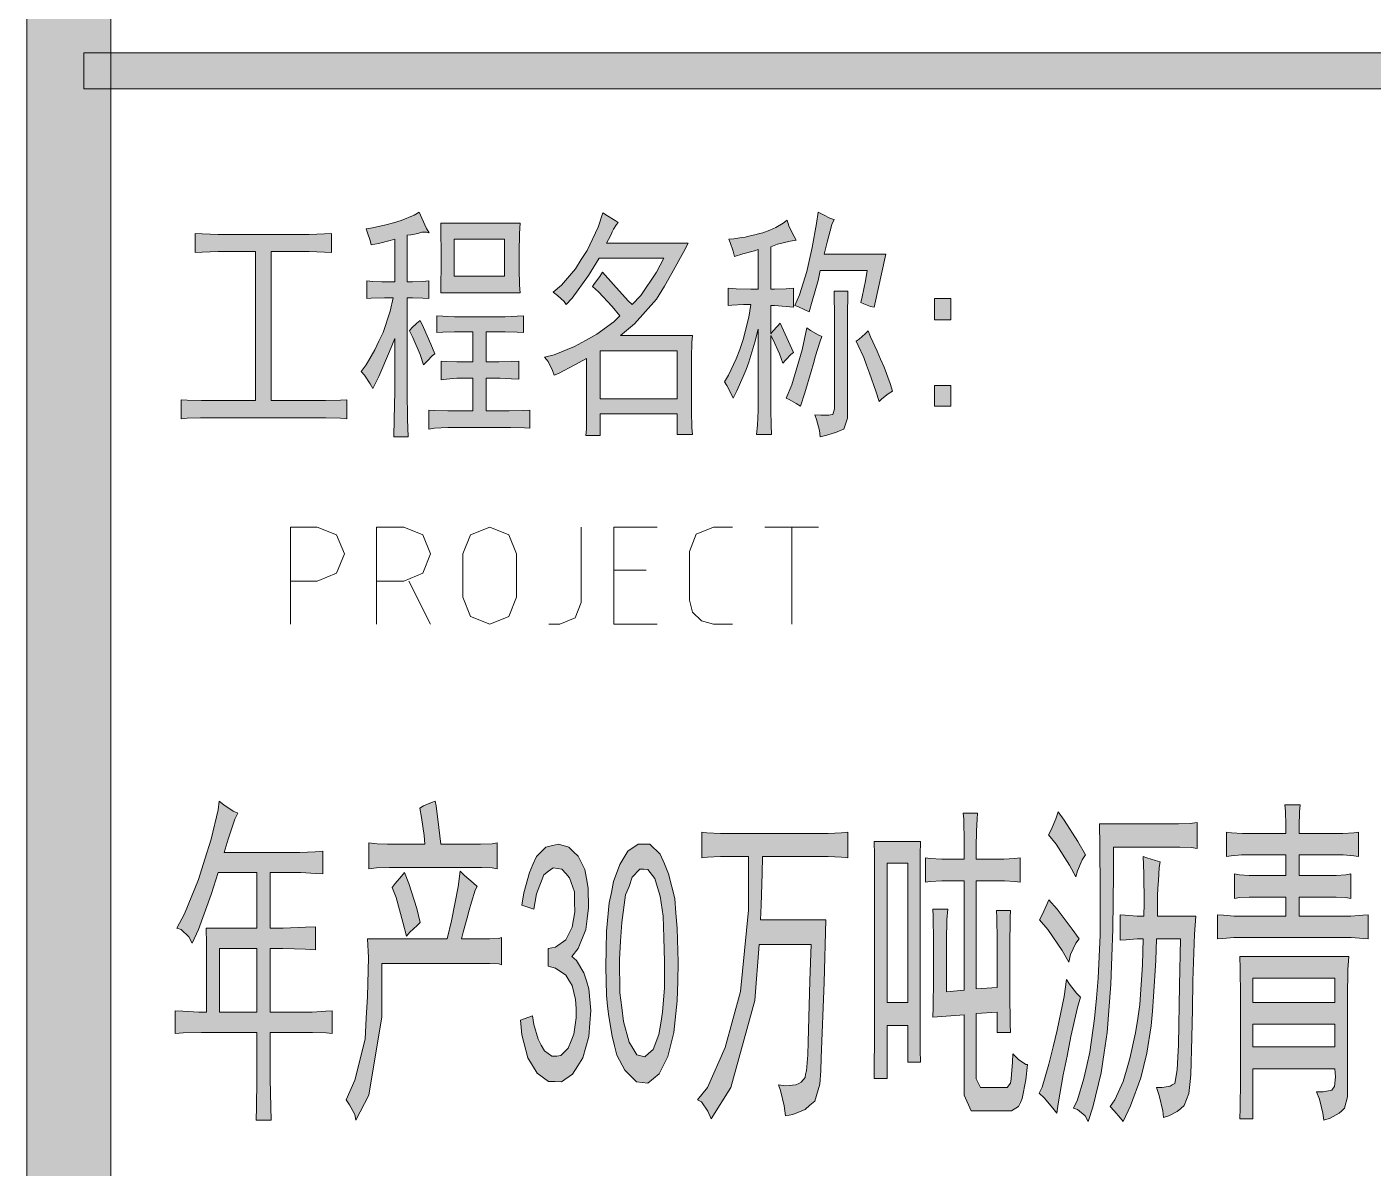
# Model space of a CAD drawing. Header units: millimetres. Extents: x 0 to 586, y 0 to 414.
# Drawn here: x 541.05 to 552.07, y 59.56 to 68.91 of the extents above; entities that cross this region are included whole.
import ezdxf

# ---------------------------------------------------------------- set-up
doc = ezdxf.new("R2010")
doc.units = ezdxf.units.MM

msp = doc.modelspace()

# ---------------------------------------------------------------- hatches: boundary and pattern name
h = msp.add_hatch(color=0)
h.dxf.hatch_style = 2
h.paths.add_polyline_path([(541.736139, 9.860139), (541.048222, 9.860139), (541.048222, 404.223361), (541.736139, 404.223361)])
h = msp.add_hatch(color=0)
h.dxf.hatch_style = 2
h.paths.add_polyline_path([(541.513889, 68.403611), (541.513889, 68.699944), (575.895611, 68.699944), (575.895611, 68.403611)])
h = msp.add_hatch(color=0)
h.dxf.hatch_style = 2
h.paths.add_polyline_path([(543.828111, 67.257083), (543.8775, 67.264139), (543.986861, 67.288833), (544.050361, 67.306472), (544.113861, 67.324111), (544.219694, 67.369972), (544.262028, 67.394667), (544.283194, 67.345278), (544.322, 67.260611), (544.343167, 67.225333), (544.322, 67.228861), (544.283194, 67.228861), (544.2585, 67.221806), (544.237333, 67.21475), (544.191472, 67.207694), (544.16325, 67.204167), (544.16325, 66.823167), (544.205583, 66.823167), (544.29025, 66.826694), (544.339639, 66.830222), (544.339639, 66.685583), (544.29025, 66.689111), (544.205583, 66.692639), (544.16325, 66.692639), (544.16325, 66.011778), (544.16325, 65.927111), (544.166778, 65.697806), (544.170306, 65.553167), (544.053889, 65.553167), (544.057417, 65.697806), (544.060944, 65.923583), (544.060944, 66.004722), (544.060944, 66.3575), (544.018611, 66.251667), (543.930417, 66.047056), (543.881028, 65.948278), (543.859861, 65.987083), (543.814, 66.057639), (543.785778, 66.089389), (543.828111, 66.142306), (543.898667, 66.265778), (543.930417, 66.336333), (543.965694, 66.406889), (544.022139, 66.583278), (544.046833, 66.692639), (543.976278, 66.692639), (543.866917, 66.689111), (543.831639, 66.685583), (543.831639, 66.830222), (543.881028, 66.826694), (543.955111, 66.823167), (543.979806, 66.823167), (544.060944, 66.823167), (544.060944, 67.172417), (544.022139, 67.161833), (543.926889, 67.137139), (543.866917, 67.126556), (543.859861, 67.161833), (543.838694, 67.225333)])
h = msp.add_hatch(color=0)
h.paths.add_polyline_path([(545.891861, 67.31), (545.87775, 67.292361), (545.853056, 67.253556), (545.842472, 67.232389), (545.835417, 67.21475), (545.810722, 67.168889), (545.796611, 67.140667), (546.463361, 67.140667), (546.428083, 67.070111), (546.329306, 66.893722), (546.269333, 66.787889), (546.205833, 66.682056), (546.025917, 66.477444), (545.9095, 66.382194), (546.498639, 66.382194), (546.495111, 66.32575), (546.491583, 66.205806), (546.491583, 66.142306), (546.491583, 65.824806), (546.491583, 65.761306), (546.495111, 65.630778), (546.498639, 65.570806), (546.375167, 65.570806), (546.375167, 65.740139), (545.743694, 65.740139), (545.743694, 65.56375), (545.627278, 65.56375), (545.630806, 65.616667), (545.630806, 65.740139), (545.630806, 65.810694), (545.630806, 66.195222), (545.535556, 66.142306), (545.4015, 66.07175), (545.366222, 66.057639), (545.352111, 66.096444), (545.316833, 66.170528), (545.288611, 66.205806), (545.366222, 66.223444), (545.532028, 66.294), (545.62375, 66.343389), (545.715472, 66.392778), (545.856583, 66.495083), (545.905972, 66.544472), (545.842472, 66.622083), (545.729583, 66.742028), (545.680194, 66.784361), (545.697833, 66.809056), (545.740167, 66.8655), (545.761333, 66.900778), (545.853056, 66.802), (545.973, 66.667944), (546.00475, 66.636194), (546.075306, 66.710278), (546.205833, 66.900778), (546.265806, 67.017194), (545.736639, 67.017194), (545.648444, 66.876083), (545.514389, 66.689111), (545.465, 66.636194), (545.447361, 66.660889), (545.394444, 66.710278), (545.359167, 66.7385), (545.426194, 66.794944), (545.542611, 66.929), (545.588472, 67.006611), (545.637861, 67.080694), (545.726056, 67.271194), (545.764861, 67.387611), (545.803667, 67.362917), (545.867167, 67.324111)])
h.paths.add_polyline_path([(546.375167, 65.863611), (546.375167, 66.258722), (545.743694, 66.258722), (545.743694, 65.863611)])
h = msp.add_hatch(color=0)
h.dxf.hatch_style = 2
h.paths.add_polyline_path([(547.659278, 67.334694), (547.641639, 67.292361), (547.602833, 67.147722), (547.578139, 67.048944), (548.082611, 67.048944), (547.987361, 66.615028), (547.959139, 66.622083), (547.902694, 66.64325), (547.878, 66.653833), (547.888583, 66.699694), (547.916806, 66.830222), (547.930917, 66.914889), (547.546389, 66.914889), (547.52875, 66.83375), (547.479361, 66.664417), (547.454667, 66.576222), (547.419389, 66.593861), (547.362944, 66.622083), (547.33825, 66.629139), (547.377056, 66.717333), (547.437028, 66.907833), (547.458194, 67.006611), (547.479361, 67.105389), (547.514639, 67.299417), (547.52875, 67.394667), (547.567556, 67.3735), (547.631056, 67.34175)])
h = msp.add_hatch(color=0)
h.paths.add_polyline_path([(545.087528, 67.302944), (545.084, 67.218278), (545.080472, 67.063056), (545.080472, 66.9925), (545.080472, 66.929), (545.084, 66.794944), (545.087528, 66.731444), (544.438417, 66.731444), (544.438417, 66.805528), (544.441944, 66.943111), (544.441944, 67.010139), (544.441944, 67.073639), (544.438417, 67.221806), (544.438417, 67.302944)])
h.paths.add_polyline_path([(544.960528, 66.869028), (544.960528, 67.172417), (544.547778, 67.172417), (544.547778, 66.869028)])
h = msp.add_hatch(color=0)
h.dxf.hatch_style = 2
h.paths.add_polyline_path([(546.763222, 66.004722), (546.794972, 66.057639), (546.858472, 66.191694), (546.886694, 66.269306), (546.914917, 66.350444), (546.960778, 66.533889), (546.978417, 66.636194), (546.918444, 66.636194), (546.823194, 66.632667), (546.791444, 66.629139), (546.791444, 66.77025), (546.858472, 66.766722), (546.978417, 66.763194), (547.038389, 66.763194), (547.038389, 67.08775), (547.006639, 67.077167), (546.911389, 67.052472), (546.844361, 67.031306), (546.833778, 67.073639), (546.809083, 67.144194), (546.7985, 67.172417), (546.837306, 67.175944), (546.904333, 67.186528), (546.932556, 67.190056), (546.960778, 67.197111), (547.02075, 67.211222), (547.048972, 67.218278), (547.077194, 67.225333), (547.133639, 67.2465), (547.158333, 67.257083), (547.183028, 67.267667), (547.243, 67.302944), (547.27475, 67.327639), (547.292389, 67.274722), (547.331194, 67.193583), (547.348833, 67.165361), (547.299444, 67.154778), (547.197139, 67.130083), (547.140694, 67.108917), (547.140694, 66.763194), (547.172444, 66.763194), (547.267694, 66.766722), (547.327667, 66.77025), (547.327667, 66.615028), (547.267694, 66.622083), (547.172444, 66.629139), (547.140694, 66.629139), (547.140694, 66.396306), (547.158333, 66.417472), (547.197139, 66.459806), (547.218306, 66.4845), (547.246528, 66.424528), (547.299444, 66.304583), (547.327667, 66.244611), (547.3065, 66.226972), (547.264167, 66.184639), (547.239472, 66.156417), (547.21125, 66.234028), (547.161861, 66.346917), (547.140694, 66.382194), (547.140694, 65.810694), (547.140694, 65.771889), (547.144222, 65.651944), (547.14775, 65.570806), (547.024278, 65.570806), (547.031333, 65.648417), (547.038389, 65.768361), (547.038389, 65.810694), (547.038389, 66.435111), (547.010167, 66.329278), (546.960778, 66.163472), (546.939611, 66.1035), (546.914917, 66.047056), (546.862, 65.930639), (546.833778, 65.870667), (546.816139, 65.905944), (546.780861, 65.972972)])
h = msp.add_hatch(color=0)
h.dxf.hatch_style = 2
h.paths.add_polyline_path([(543.288361, 67.211222), (543.358917, 67.211222), (543.485917, 67.21475), (543.542361, 67.218278), (543.542361, 67.063056), (543.485917, 67.066583), (543.358917, 67.070111), (543.288361, 67.070111), (543.048472, 67.070111), (543.048472, 65.8495), (543.425944, 65.8495), (543.492972, 65.8495), (543.616444, 65.853028), (543.669361, 65.856556), (543.669361, 65.701333), (543.616444, 65.704861), (543.4965, 65.708389), (543.433, 65.708389), (542.533417, 65.708389), (542.469917, 65.708389), (542.360556, 65.704861), (542.311167, 65.701333), (542.311167, 65.856556), (542.360556, 65.853028), (542.476972, 65.8495), (542.540472, 65.8495), (542.921472, 65.8495), (542.921472, 67.070111), (542.688639, 67.070111), (542.614556, 67.070111), (542.484028, 67.066583), (542.427583, 67.063056), (542.427583, 67.218278), (542.484028, 67.21475), (542.614556, 67.211222), (542.688639, 67.211222)])
h = msp.add_hatch(color=0)
h.dxf.hatch_style = 2
h.paths.add_polyline_path([(547.772167, 66.745556), (547.772167, 66.70675), (547.768639, 66.572694), (547.768639, 66.473917), (547.768639, 65.778944), (547.768639, 65.704861), (547.740417, 65.616667), (547.708667, 65.606083), (547.680444, 65.591972), (547.599306, 65.567278), (547.546389, 65.553167), (547.539333, 65.606083), (547.514639, 65.694278), (547.500528, 65.733083), (547.549917, 65.729556), (547.616944, 65.729556), (547.631056, 65.733083), (547.648694, 65.736611), (547.662806, 65.782472), (547.662806, 65.824806), (547.662806, 66.473917), (547.662806, 66.565639), (547.659278, 66.699694), (547.659278, 66.745556)])
h = msp.add_hatch(color=0)
h.dxf.hatch_style = 2
h.paths.add_polyline_path([(548.615306, 66.512722), (548.48125, 66.512722), (548.48125, 66.685583), (548.615306, 66.685583)])
h = msp.add_hatch(color=0)
h.dxf.hatch_style = 2
h.paths.add_polyline_path([(544.269083, 66.505667), (544.297306, 66.449222), (544.357278, 66.311639), (544.389028, 66.234028), (544.371389, 66.219917), (544.325528, 66.174056), (544.297306, 66.142306), (544.269083, 66.226972), (544.209111, 66.368083), (544.180889, 66.421), (544.198528, 66.442167), (544.240861, 66.4845)])
h = msp.add_hatch(color=0)
h.dxf.hatch_style = 2
h.paths.add_polyline_path([(544.918194, 66.537417), (544.964056, 66.537417), (545.062833, 66.540944), (545.11575, 66.544472), (545.11575, 66.406889), (545.062833, 66.410417), (544.964056, 66.413944), (544.918194, 66.413944), (544.808833, 66.413944), (544.808833, 66.167), (544.872333, 66.167), (544.914667, 66.167), (545.016972, 66.170528), (545.076944, 66.174056), (545.076944, 66.025889), (545.016972, 66.029417), (544.92525, 66.032944), (544.889972, 66.032944), (544.808833, 66.032944), (544.808833, 65.764833), (544.946417, 65.764833), (544.999333, 65.764833), (545.108694, 65.768361), (545.168667, 65.771889), (545.168667, 65.623722), (545.122806, 65.62725), (545.009917, 65.630778), (544.946417, 65.630778), (544.558361, 65.630778), (544.494861, 65.630778), (544.3855, 65.623722), (544.339639, 65.616667), (544.339639, 65.771889), (544.3855, 65.768361), (544.494861, 65.764833), (544.558361, 65.764833), (544.699472, 65.764833), (544.699472, 66.032944), (544.618333, 66.032944), (544.568944, 66.032944), (544.484278, 66.025889), (544.441944, 66.018833), (544.441944, 66.174056), (544.484278, 66.170528), (544.568944, 66.167), (544.618333, 66.167), (544.699472, 66.167), (544.699472, 66.413944), (544.604222, 66.413944), (544.551306, 66.413944), (544.456056, 66.410417), (544.406667, 66.406889), (544.406667, 66.544472), (544.456056, 66.540944), (544.551306, 66.537417), (544.604222, 66.537417)])
h = msp.add_hatch(color=0)
h.dxf.hatch_style = 2
h.paths.add_polyline_path([(547.5605, 66.375139), (547.542861, 66.329278), (547.507583, 66.216389), (547.489944, 66.152889), (547.472306, 66.089389), (547.419389, 65.913), (547.384111, 65.803639), (547.348833, 65.824806), (547.292389, 65.860083), (547.267694, 65.870667), (547.313556, 65.980028), (547.398222, 66.265778), (547.437028, 66.445694), (547.46525, 66.424528), (547.52875, 66.38925)])
h = msp.add_hatch(color=0)
h.dxf.hatch_style = 2
h.paths.add_polyline_path([(547.937972, 66.421), (547.959139, 66.371611), (548.012056, 66.255194), (548.040278, 66.188167), (548.0685, 66.124667), (548.117889, 65.990611), (548.139056, 65.927111), (548.103778, 65.905944), (548.050861, 65.863611), (548.029694, 65.842444), (548.001472, 65.927111), (547.948556, 66.075278), (547.923861, 66.138778), (547.902694, 66.202278), (547.856833, 66.301056), (547.839194, 66.336333), (547.863889, 66.353972), (547.913278, 66.396306)])
h = msp.add_hatch(color=0)
h.dxf.hatch_style = 2
h.paths.add_polyline_path([(548.615306, 65.803639), (548.48125, 65.803639), (548.48125, 65.972972), (548.615306, 65.972972)])
h = msp.add_hatch(color=0)
h.paths.add_polyline_path([(542.275889, 61.527972), (542.339389, 61.644389), (542.452278, 61.926611), (542.505194, 62.092417), (542.558111, 62.258222), (542.614556, 62.498111), (542.621611, 62.568667), (542.660417, 62.536917), (542.738028, 62.487528), (542.776833, 62.469889), (542.752139, 62.4205), (542.695694, 62.258222), (542.663944, 62.148861), (543.224861, 62.148861), (543.284833, 62.148861), (543.408306, 62.152389), (543.471806, 62.159444), (543.471806, 61.972472), (543.415361, 61.976), (543.291889, 61.983056), (543.224861, 61.983056), (543.041417, 61.983056), (543.041417, 61.527972), (543.14725, 61.527972), (543.330694, 61.535028), (543.411833, 61.538556), (543.411833, 61.351583), (543.330694, 61.355111), (543.143722, 61.362167), (543.041417, 61.362167), (543.041417, 60.840056), (543.323639, 60.840056), (543.383611, 60.840056), (543.4965, 60.847111), (543.549417, 60.850639), (543.549417, 60.663667), (543.500028, 60.670722), (543.387139, 60.67425), (543.323639, 60.67425), (543.041417, 60.67425), (543.041417, 60.42025), (543.041417, 60.29325), (543.044944, 60.060417), (543.048472, 59.954583), (542.925, 59.954583), (542.928528, 60.060417), (542.932056, 60.282667), (542.932056, 60.399083), (542.932056, 60.67425), (542.554583, 60.67425), (542.476972, 60.67425), (542.328806, 60.670722), (542.261778, 60.663667), (542.261778, 60.850639), (542.325278, 60.847111), (542.455806, 60.840056), (542.519306, 60.840056), (542.519306, 61.058778), (542.519306, 61.400972), (542.515778, 61.527972), (542.932056, 61.527972), (542.932056, 61.983056), (542.614556, 61.983056), (542.558111, 61.803139), (542.452278, 61.517389), (542.402889, 61.4045), (542.374667, 61.457417), (542.311167, 61.517389)])
h.paths.add_polyline_path([(542.932056, 60.840056), (542.932056, 61.362167), (542.625139, 61.362167), (542.625139, 60.840056)])
h = msp.add_hatch(color=0)
h.dxf.hatch_style = 2
h.paths.add_polyline_path([(544.392556, 62.568667), (544.399611, 62.529861), (544.420778, 62.353472), (544.438417, 62.215889), (544.713583, 62.215889), (544.762972, 62.215889), (544.858222, 62.219417), (544.900556, 62.226472), (544.900556, 62.014806), (544.858222, 62.021861), (544.773556, 62.025389), (544.731222, 62.025389), (544.060944, 62.025389), (544.018611, 62.025389), (543.912778, 62.021861), (543.849278, 62.014806), (543.849278, 62.226472), (543.916306, 62.219417), (544.000972, 62.215889), (544.022139, 62.215889), (544.307889, 62.215889), (544.300833, 62.286444), (544.279667, 62.434611), (544.265556, 62.512222), (544.297306, 62.529861), (544.360806, 62.558083)])
h = msp.add_hatch(color=0)
h.dxf.hatch_style = 2
h.paths.add_polyline_path([(551.476333, 62.536917), (551.472806, 62.480472), (551.469278, 62.364056), (551.469278, 62.304083), (551.776194, 62.304083), (551.825583, 62.304083), (551.917306, 62.307611), (551.956111, 62.314667), (551.956111, 62.113583), (551.917306, 62.120639), (551.829111, 62.127694), (551.779722, 62.127694), (551.469278, 62.127694), (551.469278, 61.958361), (551.737389, 61.958361), (551.772667, 61.958361), (551.850278, 61.965417), (551.892611, 61.972472), (551.892611, 61.771389), (551.850278, 61.778444), (551.772667, 61.781972), (551.737389, 61.781972), (551.469278, 61.781972), (551.469278, 61.62675), (551.839694, 61.62675), (551.892611, 61.62675), (551.991389, 61.633806), (552.033722, 61.637333), (552.033722, 61.439778), (551.994917, 61.443306), (551.896139, 61.450361), (551.839694, 61.450361), (550.978917, 61.450361), (550.933056, 61.450361), (550.844861, 61.443306), (550.799, 61.439778), (550.799, 61.637333), (550.848389, 61.633806), (550.936583, 61.62675), (550.978917, 61.62675), (551.359917, 61.62675), (551.359917, 61.781972), (551.105917, 61.781972), (551.060056, 61.781972), (550.978917, 61.778444), (550.940111, 61.771389), (550.940111, 61.972472), (550.978917, 61.965417), (551.060056, 61.958361), (551.105917, 61.958361), (551.359917, 61.958361), (551.359917, 62.127694), (551.042417, 62.127694), (550.996556, 62.127694), (550.911889, 62.120639), (550.873083, 62.113583), (550.873083, 62.314667), (550.915417, 62.307611), (551.003611, 62.304083), (551.042417, 62.304083), (551.359917, 62.304083), (551.359917, 62.371111), (551.356389, 62.487528), (551.352861, 62.536917)])
h = msp.add_hatch(color=0)
h.dxf.hatch_style = 2
h.paths.add_polyline_path([(549.056278, 60.222694), (549.077444, 60.222694), (549.105667, 60.257972), (549.109194, 60.29325), (549.112722, 60.328528), (549.119778, 60.430833), (549.123306, 60.497861), (549.169167, 60.452), (549.229139, 60.409667), (549.24325, 60.409667), (549.229139, 60.286194), (549.200917, 60.130972), (549.186806, 60.099222), (549.169167, 60.067472), (549.112722, 60.032194), (549.066861, 60.032194), (548.841083, 60.032194), (548.781111, 60.032194), (548.724667, 60.159194), (548.724667, 60.286194), (548.724667, 60.818889), (548.467139, 60.797722), (548.470667, 60.878861), (548.474194, 61.111694), (548.474194, 61.263389), (548.474194, 61.418611), (548.470667, 61.62675), (548.467139, 61.683194), (548.590611, 61.683194), (548.583556, 61.595), (548.580028, 61.429194), (548.580028, 61.351583), (548.580028, 61.005861), (548.724667, 61.019972), (548.724667, 61.916028), (548.597667, 61.916028), (548.541222, 61.916028), (548.445972, 61.908972), (548.407167, 61.905444), (548.407167, 62.103), (548.445972, 62.099472), (548.541222, 62.092417), (548.597667, 62.092417), (548.724667, 62.092417), (548.724667, 62.23), (548.721139, 62.4205), (548.717611, 62.469889), (548.834028, 62.469889), (548.8305, 62.4205), (548.826972, 62.32525), (548.826972, 62.279389), (548.823444, 62.237056), (548.823444, 62.141806), (548.823444, 62.092417), (549.006889, 62.092417), (549.049222, 62.092417), (549.137417, 62.099472), (549.183278, 62.103), (549.183278, 61.905444), (549.140944, 61.908972), (549.056278, 61.916028), (549.010417, 61.916028), (548.823444, 61.916028), (548.823444, 61.030556), (548.996306, 61.041139), (548.996306, 61.316306), (548.996306, 61.432722), (548.992778, 61.612639), (548.98925, 61.672611), (549.105667, 61.672611), (549.102139, 61.616167), (549.098611, 61.37275), (549.098611, 61.185778), (549.098611, 60.995278), (549.102139, 60.741278), (549.105667, 60.67425), (548.996306, 60.67425), (548.996306, 60.840056), (548.823444, 60.829472), (548.823444, 60.363806), (548.823444, 60.29325), (548.858722, 60.222694), (548.894, 60.222694)])
h = msp.add_hatch(color=0)
h.dxf.hatch_style = 2
h.paths.add_polyline_path([(549.493722, 62.480472), (549.543111, 62.413444), (549.656, 62.237056), (549.7195, 62.127694), (549.691278, 62.088889), (549.652472, 61.997167), (549.638361, 61.947778), (549.588972, 62.043028), (549.479611, 62.215889), (549.416111, 62.2935), (549.437278, 62.332306), (549.476083, 62.424028)])
h = msp.add_hatch(color=0)
h.dxf.hatch_style = 2
h.paths.add_polyline_path([(547.260639, 59.989861), (547.250056, 60.071), (547.221833, 60.198), (547.204194, 60.243861), (547.264167, 60.236806), (547.345306, 60.243861), (547.37, 60.254444), (547.391167, 60.265028), (547.422917, 60.303833), (547.426444, 60.332056), (547.4335, 60.360278), (547.444083, 60.490806), (547.447611, 60.593111), (547.451139, 60.695417), (547.461722, 61.097583), (547.472306, 61.393917), (547.045444, 61.393917), (547.010167, 60.935306), (546.812611, 60.222694), (546.653861, 59.965167), (546.625639, 60.028667), (546.572722, 60.106278), (546.540972, 60.120389), (546.622111, 60.222694), (546.76675, 60.550778), (546.83025, 60.780083), (546.89375, 61.009389), (546.95725, 61.676139), (546.95725, 62.113583), (546.791444, 62.113583), (546.727944, 62.113583), (546.622111, 62.110056), (546.57625, 62.103), (546.57625, 62.314667), (546.618583, 62.307611), (546.727944, 62.304083), (546.794972, 62.304083), (547.549917, 62.304083), (547.609889, 62.304083), (547.71925, 62.307611), (547.772167, 62.314667), (547.772167, 62.103), (547.71925, 62.110056), (547.609889, 62.113583), (547.549917, 62.113583), (547.073667, 62.113583), (547.070139, 61.976), (547.063083, 61.714944), (547.056028, 61.595), (547.59225, 61.595), (547.578139, 61.083472), (547.553444, 60.466111), (547.549917, 60.360278), (547.542861, 60.250917), (547.500528, 60.109806), (547.461722, 60.078056), (547.422917, 60.042778), (547.320611, 60.000444)])
h = msp.add_hatch(color=0)
h.dxf.hatch_style = 2
h.paths.add_polyline_path([(549.740667, 59.944), (549.715972, 59.989861), (549.652472, 60.042778), (549.620722, 60.053361), (549.652472, 60.120389), (549.705389, 60.296778), (549.730083, 60.402611), (549.754778, 60.511972), (549.793583, 60.787139), (549.807694, 60.952944), (549.821806, 61.11875), (549.839444, 61.471528), (549.839444, 61.654972), (549.839444, 61.841944), (549.835917, 62.205306), (549.832389, 62.381694), (550.446222, 62.381694), (550.4815, 62.381694), (550.57675, 62.385222), (550.633194, 62.392278), (550.633194, 62.180611), (550.587333, 62.187667), (550.492083, 62.191194), (550.446222, 62.191194), (549.948806, 62.191194), (549.948806, 61.972472), (549.94175, 61.520917), (549.934694, 61.295139), (549.927639, 61.069361), (549.895889, 60.67425), (549.871194, 60.508444), (549.8465, 60.342639), (549.779472, 60.060417)])
h = msp.add_hatch(color=0)
h.dxf.hatch_style = 2
h.paths.add_polyline_path([(545.091056, 60.773028), (545.189833, 60.808306), (545.200417, 60.73775), (545.235694, 60.617806), (545.260389, 60.568417), (545.288611, 60.522556), (545.348583, 60.480222), (545.387389, 60.480222), (545.422667, 60.48375), (545.482639, 60.543722), (545.507333, 60.603694), (545.5285, 60.660139), (545.546139, 60.794194), (545.546139, 60.868278), (545.542611, 60.942361), (545.514389, 61.058778), (545.486167, 61.101111), (545.461472, 61.143444), (545.376806, 61.199889), (545.316833, 61.217528), (545.316833, 61.362167), (545.376806, 61.37275), (545.461472, 61.432722), (545.486167, 61.482111), (545.514389, 61.535028), (545.535556, 61.662028), (545.532028, 61.743167), (545.532028, 61.824306), (545.493222, 61.940722), (545.461472, 61.976), (545.429722, 62.011278), (545.359167, 62.021861), (545.320361, 61.993639), (545.281556, 61.965417), (545.221583, 61.810194), (545.200417, 61.683194), (545.101639, 61.714944), (545.119278, 61.81725), (545.165139, 61.983056), (545.193361, 62.050083), (545.221583, 62.113583), (545.299194, 62.191194), (545.352111, 62.205306), (545.4015, 62.215889), (545.486167, 62.191194), (545.524972, 62.152389), (545.563778, 62.117111), (545.616694, 62.00775), (545.630806, 61.933667), (545.644917, 61.856056), (545.648444, 61.693778), (545.637861, 61.605583), (545.627278, 61.517389), (545.563778, 61.362167), (545.510861, 61.295139), (545.549667, 61.263389), (545.609639, 61.161083), (545.630806, 61.097583), (545.651972, 61.030556), (545.666083, 60.854167), (545.659028, 60.748333), (545.651972, 60.638972), (545.602583, 60.466111), (545.56025, 60.399083), (545.517917, 60.332056), (545.426194, 60.268556), (545.373278, 60.272083), (545.320361, 60.272083), (545.228639, 60.339111), (545.189833, 60.402611), (545.151028, 60.466111), (545.101639, 60.653083)])
h = msp.add_hatch(color=0)
h.paths.add_polyline_path([(545.793083, 61.355111), (545.796611, 61.503278), (545.817778, 61.736111), (545.835417, 61.820778), (545.853056, 61.908972), (545.905972, 62.050083), (545.937722, 62.103), (545.969472, 62.159444), (546.054139, 62.215889), (546.1, 62.215889), (546.149389, 62.215889), (546.234056, 62.13475), (546.269333, 62.053611), (546.304611, 61.972472), (546.354, 61.771389), (546.364583, 61.651444), (546.375167, 61.527972), (546.382222, 61.249278), (546.378694, 61.090528), (546.375167, 60.931778), (546.346944, 60.67425), (546.32225, 60.575472), (546.297556, 60.476694), (546.227, 60.335583), (546.181139, 60.296778), (546.135278, 60.257972), (546.040028, 60.268556), (545.994167, 60.314417), (545.944778, 60.363806), (545.881278, 60.487278), (545.860111, 60.564889), (545.842472, 60.6425), (545.81425, 60.804778), (545.803667, 60.889444), (545.796611, 60.977639), (545.789556, 61.210472)])
h.paths.add_polyline_path([(545.9095, 61.422139), (545.902444, 61.270444), (545.905972, 60.998806), (545.920083, 60.878861), (545.934194, 60.762444), (545.980056, 60.593111), (546.011806, 60.543722), (546.043556, 60.490806), (546.110583, 60.473167), (546.142333, 60.504917), (546.177611, 60.533139), (546.223472, 60.656611), (546.241111, 60.748333), (546.255222, 60.840056), (546.269333, 61.037611), (546.269333, 61.146972), (546.269333, 61.252806), (546.265806, 61.450361), (546.262278, 61.538556), (546.25875, 61.62675), (546.234056, 61.789028), (546.212889, 61.859583), (546.191722, 61.933667), (546.135278, 62.00775), (546.1, 62.011278), (546.06825, 62.011278), (546.00475, 61.94425), (545.980056, 61.870167), (545.951833, 61.799611), (545.920083, 61.573833)])
h = msp.add_hatch(color=0)
h.paths.add_polyline_path([(548.368361, 62.237056), (548.364833, 62.127694), (548.364833, 61.665556), (548.364833, 61.316306), (548.364833, 60.974111), (548.364833, 60.529611), (548.368361, 60.430833), (548.262528, 60.430833), (548.262528, 60.730694), (548.093194, 60.730694), (548.093194, 60.296778), (547.987361, 60.296778), (547.987361, 60.399083), (547.990889, 60.603694), (547.990889, 60.709528), (547.990889, 61.792556), (547.990889, 61.905444), (547.990889, 62.127694), (547.987361, 62.237056)])
h.paths.add_polyline_path([(548.262528, 60.917667), (548.262528, 62.060667), (548.093194, 62.060667), (548.093194, 60.917667)])
h = msp.add_hatch(color=0)
h.dxf.hatch_style = 2
h.paths.add_polyline_path([(550.358028, 59.97575), (550.350972, 60.032194), (550.32275, 60.155667), (550.301583, 60.222694), (550.347444, 60.222694), (550.410944, 60.233278), (550.428583, 60.243861), (550.44975, 60.254444), (550.470917, 60.367333), (550.474444, 60.469639), (550.4815, 60.571944), (550.488556, 61.058778), (550.495611, 61.439778), (550.301583, 61.439778), (550.294528, 61.263389), (550.276889, 60.967056), (550.266306, 60.847111), (550.255722, 60.727167), (550.220444, 60.504917), (550.19575, 60.402611), (550.171056, 60.300306), (550.086389, 60.071), (550.026417, 59.944), (550.00525, 59.972222), (549.952333, 60.032194), (549.920583, 60.067472), (549.959389, 60.120389), (550.026417, 60.272083), (550.054639, 60.363806), (550.082861, 60.459056), (550.128722, 60.670722), (550.146361, 60.787139), (550.164, 60.903556), (550.185167, 61.228111), (550.192222, 61.439778), (550.142833, 61.439778), (550.051111, 61.432722), (550.001722, 61.429194), (550.001722, 61.637333), (550.044056, 61.633806), (550.142833, 61.62675), (550.19575, 61.62675), (550.199278, 61.732583), (550.19575, 61.976), (550.192222, 62.113583), (550.220444, 62.103), (550.291, 62.081833), (550.329806, 62.07125), (550.32275, 62.025389), (550.315694, 61.919556), (550.312167, 61.856056), (550.308639, 61.792556), (550.308639, 61.676139), (550.308639, 61.62675), (550.622611, 61.62675), (550.612028, 61.478583), (550.597917, 61.097583), (550.594389, 60.86475), (550.590861, 60.631917), (550.580278, 60.325), (550.573222, 60.247389), (550.566167, 60.173306), (550.527361, 60.074528), (550.499139, 60.049833), (550.470917, 60.025139), (550.400361, 59.989861)])
h = msp.add_hatch(color=0)
h.dxf.hatch_style = 2
h.paths.add_polyline_path([(544.73475, 61.870167), (544.720639, 61.838417), (544.688889, 61.739639), (544.67125, 61.676139), (544.653611, 61.612639), (544.621861, 61.496222), (544.60775, 61.439778), (544.780611, 61.439778), (544.837056, 61.439778), (544.914667, 61.443306), (544.935833, 61.450361), (544.935833, 61.228111), (544.914667, 61.235167), (544.840583, 61.238694), (544.791194, 61.238694), (543.955111, 61.238694), (543.955111, 60.80125), (543.849278, 60.159194), (543.743444, 59.954583), (543.732861, 60.000444), (543.690528, 60.081583), (543.662306, 60.120389), (543.732861, 60.282667), (543.817528, 60.617806), (543.828111, 60.790667), (543.838694, 60.967056), (543.84575, 61.288083), (543.838694, 61.439778), (544.491333, 61.439778), (544.526611, 61.587944), (544.579528, 61.866639), (544.597167, 61.993639), (544.632444, 61.958361), (544.703, 61.898389)])
h = msp.add_hatch(color=0)
h.dxf.hatch_style = 2
h.paths.add_polyline_path([(544.142083, 61.983056), (544.177361, 61.894861), (544.240861, 61.69025), (544.269083, 61.573833), (544.244389, 61.549139), (544.184417, 61.496222), (544.156194, 61.460944), (544.127972, 61.577361), (544.071528, 61.778444), (544.039778, 61.859583), (544.064472, 61.894861), (544.117389, 61.954833)])
h = msp.add_hatch(color=0)
h.dxf.hatch_style = 2
h.paths.add_polyline_path([(549.419639, 61.760806), (549.486667, 61.683194), (549.610139, 61.520917), (549.666583, 61.439778), (549.638361, 61.4045), (549.596028, 61.312778), (549.581917, 61.249278), (549.529, 61.344528), (549.409056, 61.517389), (549.342028, 61.595), (549.363194, 61.637333), (549.402, 61.722)])
h = msp.add_hatch(color=0)
h.paths.add_polyline_path([(551.610389, 60.187417), (551.666833, 60.187417), (551.737389, 60.201528), (551.747972, 60.215639), (551.758556, 60.22975), (551.765611, 60.310889), (551.762083, 60.374389), (551.088278, 60.374389), (551.088278, 59.965167), (550.982444, 59.965167), (550.985972, 60.053361), (550.9895, 60.282667), (550.9895, 60.42025), (550.9895, 60.850639), (550.9895, 60.974111), (550.985972, 61.196361), (550.982444, 61.295139), (551.874972, 61.295139), (551.867917, 61.189306), (551.864389, 60.963528), (551.864389, 60.840056), (551.864389, 60.208583), (551.864389, 60.145083), (551.839694, 60.053361), (551.818528, 60.032194), (551.797361, 60.011028), (551.723278, 59.972222), (551.670361, 59.954583), (551.663306, 60.011028), (551.635083, 60.127444)])
h.paths.add_polyline_path([(551.762083, 60.917667), (551.762083, 61.11875), (551.088278, 61.11875), (551.088278, 60.917667)])
h.paths.add_polyline_path([(551.762083, 60.554306), (551.762083, 60.741278), (551.088278, 60.741278), (551.088278, 60.554306)])
h = msp.add_hatch(color=0)
h.dxf.hatch_style = 2
h.paths.add_polyline_path([(549.677167, 60.963528), (549.652472, 60.878861), (549.599556, 60.638972), (549.567806, 60.480222), (549.536056, 60.325), (549.493722, 60.088639), (549.483139, 60.011028), (549.451389, 60.053361), (549.380833, 60.138028), (549.3385, 60.176833), (549.363194, 60.226222), (549.419639, 60.413194), (549.454917, 60.554306), (549.486667, 60.691889), (549.543111, 60.967056), (549.564278, 61.108167), (549.588972, 61.069361), (549.645417, 60.995278)])

# ---------------------------------------------------------------- linework, layer by layer
at = {"color": 0, "lineweight": 0}
for points in [[(541.736139, 9.860139), (541.048222, 9.860139), (541.048222, 404.223361), (541.736139, 404.223361)], [(541.513889, 68.403611), (541.513889, 68.699944), (575.895611, 68.699944), (575.895611, 68.403611)], [(543.828111, 67.257083), (543.8775, 67.264139), (543.986861, 67.288833), (544.050361, 67.306472), (544.113861, 67.324111), (544.219694, 67.369972), (544.262028, 67.394667), (544.283194, 67.345278), (544.322, 67.260611), (544.343167, 67.225333), (544.322, 67.228861), (544.283194, 67.228861), (544.2585, 67.221806), (544.237333, 67.21475), (544.191472, 67.207694), (544.16325, 67.204167), (544.16325, 66.823167), (544.205583, 66.823167), (544.29025, 66.826694), (544.339639, 66.830222), (544.339639, 66.685583), (544.29025, 66.689111), (544.205583, 66.692639), (544.16325, 66.692639), (544.16325, 66.011778), (544.16325, 65.927111), (544.166778, 65.697806), (544.170306, 65.553167), (544.053889, 65.553167), (544.057417, 65.697806), (544.060944, 65.923583), (544.060944, 66.004722), (544.060944, 66.3575), (544.018611, 66.251667), (543.930417, 66.047056), (543.881028, 65.948278), (543.859861, 65.987083), (543.814, 66.057639), (543.785778, 66.089389), (543.828111, 66.142306), (543.898667, 66.265778), (543.930417, 66.336333), (543.965694, 66.406889), (544.022139, 66.583278), (544.046833, 66.692639), (543.976278, 66.692639), (543.866917, 66.689111), (543.831639, 66.685583), (543.831639, 66.830222), (543.881028, 66.826694), (543.955111, 66.823167), (543.979806, 66.823167), (544.060944, 66.823167), (544.060944, 67.172417), (544.022139, 67.161833), (543.926889, 67.137139), (543.866917, 67.126556), (543.859861, 67.161833), (543.838694, 67.225333)], [(545.891861, 67.31), (545.87775, 67.292361), (545.853056, 67.253556), (545.842472, 67.232389), (545.835417, 67.21475), (545.810722, 67.168889), (545.796611, 67.140667), (546.463361, 67.140667), (546.428083, 67.070111), (546.329306, 66.893722), (546.269333, 66.787889), (546.205833, 66.682056), (546.025917, 66.477444), (545.9095, 66.382194), (546.498639, 66.382194), (546.495111, 66.32575), (546.491583, 66.205806), (546.491583, 66.142306), (546.491583, 65.824806), (546.491583, 65.761306), (546.495111, 65.630778), (546.498639, 65.570806), (546.375167, 65.570806), (546.375167, 65.740139), (545.743694, 65.740139), (545.743694, 65.56375), (545.627278, 65.56375), (545.630806, 65.616667), (545.630806, 65.740139), (545.630806, 65.810694), (545.630806, 66.195222), (545.535556, 66.142306), (545.4015, 66.07175), (545.366222, 66.057639), (545.352111, 66.096444), (545.316833, 66.170528), (545.288611, 66.205806), (545.366222, 66.223444), (545.532028, 66.294), (545.62375, 66.343389), (545.715472, 66.392778), (545.856583, 66.495083), (545.905972, 66.544472), (545.842472, 66.622083), (545.729583, 66.742028), (545.680194, 66.784361), (545.697833, 66.809056), (545.740167, 66.8655), (545.761333, 66.900778), (545.853056, 66.802), (545.973, 66.667944), (546.00475, 66.636194), (546.075306, 66.710278), (546.205833, 66.900778), (546.265806, 67.017194), (545.736639, 67.017194), (545.648444, 66.876083), (545.514389, 66.689111), (545.465, 66.636194), (545.447361, 66.660889), (545.394444, 66.710278), (545.359167, 66.7385), (545.426194, 66.794944), (545.542611, 66.929), (545.588472, 67.006611), (545.637861, 67.080694), (545.726056, 67.271194), (545.764861, 67.387611), (545.803667, 67.362917), (545.867167, 67.324111)], [(547.659278, 67.334694), (547.641639, 67.292361), (547.602833, 67.147722), (547.578139, 67.048944), (548.082611, 67.048944), (547.987361, 66.615028), (547.959139, 66.622083), (547.902694, 66.64325), (547.878, 66.653833), (547.888583, 66.699694), (547.916806, 66.830222), (547.930917, 66.914889), (547.546389, 66.914889), (547.52875, 66.83375), (547.479361, 66.664417), (547.454667, 66.576222), (547.419389, 66.593861), (547.362944, 66.622083), (547.33825, 66.629139), (547.377056, 66.717333), (547.437028, 66.907833), (547.458194, 67.006611), (547.479361, 67.105389), (547.514639, 67.299417), (547.52875, 67.394667), (547.567556, 67.3735), (547.631056, 67.34175)], [(545.087528, 67.302944), (545.084, 67.218278), (545.080472, 67.063056), (545.080472, 66.9925), (545.080472, 66.929), (545.084, 66.794944), (545.087528, 66.731444), (544.438417, 66.731444), (544.438417, 66.805528), (544.441944, 66.943111), (544.441944, 67.010139), (544.441944, 67.073639), (544.438417, 67.221806), (544.438417, 67.302944)], [(546.763222, 66.004722), (546.794972, 66.057639), (546.858472, 66.191694), (546.886694, 66.269306), (546.914917, 66.350444), (546.960778, 66.533889), (546.978417, 66.636194), (546.918444, 66.636194), (546.823194, 66.632667), (546.791444, 66.629139), (546.791444, 66.77025), (546.858472, 66.766722), (546.978417, 66.763194), (547.038389, 66.763194), (547.038389, 67.08775), (547.006639, 67.077167), (546.911389, 67.052472), (546.844361, 67.031306), (546.833778, 67.073639), (546.809083, 67.144194), (546.7985, 67.172417), (546.837306, 67.175944), (546.904333, 67.186528), (546.932556, 67.190056), (546.960778, 67.197111), (547.02075, 67.211222), (547.048972, 67.218278), (547.077194, 67.225333), (547.133639, 67.2465), (547.158333, 67.257083), (547.183028, 67.267667), (547.243, 67.302944), (547.27475, 67.327639), (547.292389, 67.274722), (547.331194, 67.193583), (547.348833, 67.165361), (547.299444, 67.154778), (547.197139, 67.130083), (547.140694, 67.108917), (547.140694, 66.763194), (547.172444, 66.763194), (547.267694, 66.766722), (547.327667, 66.77025), (547.327667, 66.615028), (547.267694, 66.622083), (547.172444, 66.629139), (547.140694, 66.629139), (547.140694, 66.396306), (547.158333, 66.417472), (547.197139, 66.459806), (547.218306, 66.4845), (547.246528, 66.424528), (547.299444, 66.304583), (547.327667, 66.244611), (547.3065, 66.226972), (547.264167, 66.184639), (547.239472, 66.156417), (547.21125, 66.234028), (547.161861, 66.346917), (547.140694, 66.382194), (547.140694, 65.810694), (547.140694, 65.771889), (547.144222, 65.651944), (547.14775, 65.570806), (547.024278, 65.570806), (547.031333, 65.648417), (547.038389, 65.768361), (547.038389, 65.810694), (547.038389, 66.435111), (547.010167, 66.329278), (546.960778, 66.163472), (546.939611, 66.1035), (546.914917, 66.047056), (546.862, 65.930639), (546.833778, 65.870667), (546.816139, 65.905944), (546.780861, 65.972972)], [(543.288361, 67.211222), (543.358917, 67.211222), (543.485917, 67.21475), (543.542361, 67.218278), (543.542361, 67.063056), (543.485917, 67.066583), (543.358917, 67.070111), (543.288361, 67.070111), (543.048472, 67.070111), (543.048472, 65.8495), (543.425944, 65.8495), (543.492972, 65.8495), (543.616444, 65.853028), (543.669361, 65.856556), (543.669361, 65.701333), (543.616444, 65.704861), (543.4965, 65.708389), (543.433, 65.708389), (542.533417, 65.708389), (542.469917, 65.708389), (542.360556, 65.704861), (542.311167, 65.701333), (542.311167, 65.856556), (542.360556, 65.853028), (542.476972, 65.8495), (542.540472, 65.8495), (542.921472, 65.8495), (542.921472, 67.070111), (542.688639, 67.070111), (542.614556, 67.070111), (542.484028, 67.066583), (542.427583, 67.063056), (542.427583, 67.218278), (542.484028, 67.21475), (542.614556, 67.211222), (542.688639, 67.211222)], [(544.960528, 66.869028), (544.960528, 67.172417), (544.547778, 67.172417), (544.547778, 66.869028)], [(547.772167, 66.745556), (547.772167, 66.70675), (547.768639, 66.572694), (547.768639, 66.473917), (547.768639, 65.778944), (547.768639, 65.704861), (547.740417, 65.616667), (547.708667, 65.606083), (547.680444, 65.591972), (547.599306, 65.567278), (547.546389, 65.553167), (547.539333, 65.606083), (547.514639, 65.694278), (547.500528, 65.733083), (547.549917, 65.729556), (547.616944, 65.729556), (547.631056, 65.733083), (547.648694, 65.736611), (547.662806, 65.782472), (547.662806, 65.824806), (547.662806, 66.473917), (547.662806, 66.565639), (547.659278, 66.699694), (547.659278, 66.745556)], [(548.615306, 66.512722), (548.48125, 66.512722), (548.48125, 66.685583), (548.615306, 66.685583)], [(544.269083, 66.505667), (544.297306, 66.449222), (544.357278, 66.311639), (544.389028, 66.234028), (544.371389, 66.219917), (544.325528, 66.174056), (544.297306, 66.142306), (544.269083, 66.226972), (544.209111, 66.368083), (544.180889, 66.421), (544.198528, 66.442167), (544.240861, 66.4845)], [(544.918194, 66.537417), (544.964056, 66.537417), (545.062833, 66.540944), (545.11575, 66.544472), (545.11575, 66.406889), (545.062833, 66.410417), (544.964056, 66.413944), (544.918194, 66.413944), (544.808833, 66.413944), (544.808833, 66.167), (544.872333, 66.167), (544.914667, 66.167), (545.016972, 66.170528), (545.076944, 66.174056), (545.076944, 66.025889), (545.016972, 66.029417), (544.92525, 66.032944), (544.889972, 66.032944), (544.808833, 66.032944), (544.808833, 65.764833), (544.946417, 65.764833), (544.999333, 65.764833), (545.108694, 65.768361), (545.168667, 65.771889), (545.168667, 65.623722), (545.122806, 65.62725), (545.009917, 65.630778), (544.946417, 65.630778), (544.558361, 65.630778), (544.494861, 65.630778), (544.3855, 65.623722), (544.339639, 65.616667), (544.339639, 65.771889), (544.3855, 65.768361), (544.494861, 65.764833), (544.558361, 65.764833), (544.699472, 65.764833), (544.699472, 66.032944), (544.618333, 66.032944), (544.568944, 66.032944), (544.484278, 66.025889), (544.441944, 66.018833), (544.441944, 66.174056), (544.484278, 66.170528), (544.568944, 66.167), (544.618333, 66.167), (544.699472, 66.167), (544.699472, 66.413944), (544.604222, 66.413944), (544.551306, 66.413944), (544.456056, 66.410417), (544.406667, 66.406889), (544.406667, 66.544472), (544.456056, 66.540944), (544.551306, 66.537417), (544.604222, 66.537417)], [(547.5605, 66.375139), (547.542861, 66.329278), (547.507583, 66.216389), (547.489944, 66.152889), (547.472306, 66.089389), (547.419389, 65.913), (547.384111, 65.803639), (547.348833, 65.824806), (547.292389, 65.860083), (547.267694, 65.870667), (547.313556, 65.980028), (547.398222, 66.265778), (547.437028, 66.445694), (547.46525, 66.424528), (547.52875, 66.38925)], [(547.937972, 66.421), (547.959139, 66.371611), (548.012056, 66.255194), (548.040278, 66.188167), (548.0685, 66.124667), (548.117889, 65.990611), (548.139056, 65.927111), (548.103778, 65.905944), (548.050861, 65.863611), (548.029694, 65.842444), (548.001472, 65.927111), (547.948556, 66.075278), (547.923861, 66.138778), (547.902694, 66.202278), (547.856833, 66.301056), (547.839194, 66.336333), (547.863889, 66.353972), (547.913278, 66.396306)], [(546.375167, 65.863611), (546.375167, 66.258722), (545.743694, 66.258722), (545.743694, 65.863611)], [(548.615306, 65.803639), (548.48125, 65.803639), (548.48125, 65.972972), (548.615306, 65.972972)], [(542.275889, 61.527972), (542.339389, 61.644389), (542.452278, 61.926611), (542.505194, 62.092417), (542.558111, 62.258222), (542.614556, 62.498111), (542.621611, 62.568667), (542.660417, 62.536917), (542.738028, 62.487528), (542.776833, 62.469889), (542.752139, 62.4205), (542.695694, 62.258222), (542.663944, 62.148861), (543.224861, 62.148861), (543.284833, 62.148861), (543.408306, 62.152389), (543.471806, 62.159444), (543.471806, 61.972472), (543.415361, 61.976), (543.291889, 61.983056), (543.224861, 61.983056), (543.041417, 61.983056), (543.041417, 61.527972), (543.14725, 61.527972), (543.330694, 61.535028), (543.411833, 61.538556), (543.411833, 61.351583), (543.330694, 61.355111), (543.143722, 61.362167), (543.041417, 61.362167), (543.041417, 60.840056), (543.323639, 60.840056), (543.383611, 60.840056), (543.4965, 60.847111), (543.549417, 60.850639), (543.549417, 60.663667), (543.500028, 60.670722), (543.387139, 60.67425), (543.323639, 60.67425), (543.041417, 60.67425), (543.041417, 60.42025), (543.041417, 60.29325), (543.044944, 60.060417), (543.048472, 59.954583), (542.925, 59.954583), (542.928528, 60.060417), (542.932056, 60.282667), (542.932056, 60.399083), (542.932056, 60.67425), (542.554583, 60.67425), (542.476972, 60.67425), (542.328806, 60.670722), (542.261778, 60.663667), (542.261778, 60.850639), (542.325278, 60.847111), (542.455806, 60.840056), (542.519306, 60.840056), (542.519306, 61.058778), (542.519306, 61.400972), (542.515778, 61.527972), (542.932056, 61.527972), (542.932056, 61.983056), (542.614556, 61.983056), (542.558111, 61.803139), (542.452278, 61.517389), (542.402889, 61.4045), (542.374667, 61.457417), (542.311167, 61.517389)], [(544.392556, 62.568667), (544.399611, 62.529861), (544.420778, 62.353472), (544.438417, 62.215889), (544.713583, 62.215889), (544.762972, 62.215889), (544.858222, 62.219417), (544.900556, 62.226472), (544.900556, 62.014806), (544.858222, 62.021861), (544.773556, 62.025389), (544.731222, 62.025389), (544.060944, 62.025389), (544.018611, 62.025389), (543.912778, 62.021861), (543.849278, 62.014806), (543.849278, 62.226472), (543.916306, 62.219417), (544.000972, 62.215889), (544.022139, 62.215889), (544.307889, 62.215889), (544.300833, 62.286444), (544.279667, 62.434611), (544.265556, 62.512222), (544.297306, 62.529861), (544.360806, 62.558083)], [(551.476333, 62.536917), (551.472806, 62.480472), (551.469278, 62.364056), (551.469278, 62.304083), (551.776194, 62.304083), (551.825583, 62.304083), (551.917306, 62.307611), (551.956111, 62.314667), (551.956111, 62.113583), (551.917306, 62.120639), (551.829111, 62.127694), (551.779722, 62.127694), (551.469278, 62.127694), (551.469278, 61.958361), (551.737389, 61.958361), (551.772667, 61.958361), (551.850278, 61.965417), (551.892611, 61.972472), (551.892611, 61.771389), (551.850278, 61.778444), (551.772667, 61.781972), (551.737389, 61.781972), (551.469278, 61.781972), (551.469278, 61.62675), (551.839694, 61.62675), (551.892611, 61.62675), (551.991389, 61.633806), (552.033722, 61.637333), (552.033722, 61.439778), (551.994917, 61.443306), (551.896139, 61.450361), (551.839694, 61.450361), (550.978917, 61.450361), (550.933056, 61.450361), (550.844861, 61.443306), (550.799, 61.439778), (550.799, 61.637333), (550.848389, 61.633806), (550.936583, 61.62675), (550.978917, 61.62675), (551.359917, 61.62675), (551.359917, 61.781972), (551.105917, 61.781972), (551.060056, 61.781972), (550.978917, 61.778444), (550.940111, 61.771389), (550.940111, 61.972472), (550.978917, 61.965417), (551.060056, 61.958361), (551.105917, 61.958361), (551.359917, 61.958361), (551.359917, 62.127694), (551.042417, 62.127694), (550.996556, 62.127694), (550.911889, 62.120639), (550.873083, 62.113583), (550.873083, 62.314667), (550.915417, 62.307611), (551.003611, 62.304083), (551.042417, 62.304083), (551.359917, 62.304083), (551.359917, 62.371111), (551.356389, 62.487528), (551.352861, 62.536917)], [(549.056278, 60.222694), (549.077444, 60.222694), (549.105667, 60.257972), (549.109194, 60.29325), (549.112722, 60.328528), (549.119778, 60.430833), (549.123306, 60.497861), (549.169167, 60.452), (549.229139, 60.409667), (549.24325, 60.409667), (549.229139, 60.286194), (549.200917, 60.130972), (549.186806, 60.099222), (549.169167, 60.067472), (549.112722, 60.032194), (549.066861, 60.032194), (548.841083, 60.032194), (548.781111, 60.032194), (548.724667, 60.159194), (548.724667, 60.286194), (548.724667, 60.818889), (548.467139, 60.797722), (548.470667, 60.878861), (548.474194, 61.111694), (548.474194, 61.263389), (548.474194, 61.418611), (548.470667, 61.62675), (548.467139, 61.683194), (548.590611, 61.683194), (548.583556, 61.595), (548.580028, 61.429194), (548.580028, 61.351583), (548.580028, 61.005861), (548.724667, 61.019972), (548.724667, 61.916028), (548.597667, 61.916028), (548.541222, 61.916028), (548.445972, 61.908972), (548.407167, 61.905444), (548.407167, 62.103), (548.445972, 62.099472), (548.541222, 62.092417), (548.597667, 62.092417), (548.724667, 62.092417), (548.724667, 62.23), (548.721139, 62.4205), (548.717611, 62.469889), (548.834028, 62.469889), (548.8305, 62.4205), (548.826972, 62.32525), (548.826972, 62.279389), (548.823444, 62.237056), (548.823444, 62.141806), (548.823444, 62.092417), (549.006889, 62.092417), (549.049222, 62.092417), (549.137417, 62.099472), (549.183278, 62.103), (549.183278, 61.905444), (549.140944, 61.908972), (549.056278, 61.916028), (549.010417, 61.916028), (548.823444, 61.916028), (548.823444, 61.030556), (548.996306, 61.041139), (548.996306, 61.316306), (548.996306, 61.432722), (548.992778, 61.612639), (548.98925, 61.672611), (549.105667, 61.672611), (549.102139, 61.616167), (549.098611, 61.37275), (549.098611, 61.185778), (549.098611, 60.995278), (549.102139, 60.741278), (549.105667, 60.67425), (548.996306, 60.67425), (548.996306, 60.840056), (548.823444, 60.829472), (548.823444, 60.363806), (548.823444, 60.29325), (548.858722, 60.222694), (548.894, 60.222694)], [(549.493722, 62.480472), (549.543111, 62.413444), (549.656, 62.237056), (549.7195, 62.127694), (549.691278, 62.088889), (549.652472, 61.997167), (549.638361, 61.947778), (549.588972, 62.043028), (549.479611, 62.215889), (549.416111, 62.2935), (549.437278, 62.332306), (549.476083, 62.424028)], [(547.260639, 59.989861), (547.250056, 60.071), (547.221833, 60.198), (547.204194, 60.243861), (547.264167, 60.236806), (547.345306, 60.243861), (547.37, 60.254444), (547.391167, 60.265028), (547.422917, 60.303833), (547.426444, 60.332056), (547.4335, 60.360278), (547.444083, 60.490806), (547.447611, 60.593111), (547.451139, 60.695417), (547.461722, 61.097583), (547.472306, 61.393917), (547.045444, 61.393917), (547.010167, 60.935306), (546.812611, 60.222694), (546.653861, 59.965167), (546.625639, 60.028667), (546.572722, 60.106278), (546.540972, 60.120389), (546.622111, 60.222694), (546.76675, 60.550778), (546.83025, 60.780083), (546.89375, 61.009389), (546.95725, 61.676139), (546.95725, 62.113583), (546.791444, 62.113583), (546.727944, 62.113583), (546.622111, 62.110056), (546.57625, 62.103), (546.57625, 62.314667), (546.618583, 62.307611), (546.727944, 62.304083), (546.794972, 62.304083), (547.549917, 62.304083), (547.609889, 62.304083), (547.71925, 62.307611), (547.772167, 62.314667), (547.772167, 62.103), (547.71925, 62.110056), (547.609889, 62.113583), (547.549917, 62.113583), (547.073667, 62.113583), (547.070139, 61.976), (547.063083, 61.714944), (547.056028, 61.595), (547.59225, 61.595), (547.578139, 61.083472), (547.553444, 60.466111), (547.549917, 60.360278), (547.542861, 60.250917), (547.500528, 60.109806), (547.461722, 60.078056), (547.422917, 60.042778), (547.320611, 60.000444)], [(549.740667, 59.944), (549.715972, 59.989861), (549.652472, 60.042778), (549.620722, 60.053361), (549.652472, 60.120389), (549.705389, 60.296778), (549.730083, 60.402611), (549.754778, 60.511972), (549.793583, 60.787139), (549.807694, 60.952944), (549.821806, 61.11875), (549.839444, 61.471528), (549.839444, 61.654972), (549.839444, 61.841944), (549.835917, 62.205306), (549.832389, 62.381694), (550.446222, 62.381694), (550.4815, 62.381694), (550.57675, 62.385222), (550.633194, 62.392278), (550.633194, 62.180611), (550.587333, 62.187667), (550.492083, 62.191194), (550.446222, 62.191194), (549.948806, 62.191194), (549.948806, 61.972472), (549.94175, 61.520917), (549.934694, 61.295139), (549.927639, 61.069361), (549.895889, 60.67425), (549.871194, 60.508444), (549.8465, 60.342639), (549.779472, 60.060417)], [(545.091056, 60.773028), (545.189833, 60.808306), (545.200417, 60.73775), (545.235694, 60.617806), (545.260389, 60.568417), (545.288611, 60.522556), (545.348583, 60.480222), (545.387389, 60.480222), (545.422667, 60.48375), (545.482639, 60.543722), (545.507333, 60.603694), (545.5285, 60.660139), (545.546139, 60.794194), (545.546139, 60.868278), (545.542611, 60.942361), (545.514389, 61.058778), (545.486167, 61.101111), (545.461472, 61.143444), (545.376806, 61.199889), (545.316833, 61.217528), (545.316833, 61.362167), (545.376806, 61.37275), (545.461472, 61.432722), (545.486167, 61.482111), (545.514389, 61.535028), (545.535556, 61.662028), (545.532028, 61.743167), (545.532028, 61.824306), (545.493222, 61.940722), (545.461472, 61.976), (545.429722, 62.011278), (545.359167, 62.021861), (545.320361, 61.993639), (545.281556, 61.965417), (545.221583, 61.810194), (545.200417, 61.683194), (545.101639, 61.714944), (545.119278, 61.81725), (545.165139, 61.983056), (545.193361, 62.050083), (545.221583, 62.113583), (545.299194, 62.191194), (545.352111, 62.205306), (545.4015, 62.215889), (545.486167, 62.191194), (545.524972, 62.152389), (545.563778, 62.117111), (545.616694, 62.00775), (545.630806, 61.933667), (545.644917, 61.856056), (545.648444, 61.693778), (545.637861, 61.605583), (545.627278, 61.517389), (545.563778, 61.362167), (545.510861, 61.295139), (545.549667, 61.263389), (545.609639, 61.161083), (545.630806, 61.097583), (545.651972, 61.030556), (545.666083, 60.854167), (545.659028, 60.748333), (545.651972, 60.638972), (545.602583, 60.466111), (545.56025, 60.399083), (545.517917, 60.332056), (545.426194, 60.268556), (545.373278, 60.272083), (545.320361, 60.272083), (545.228639, 60.339111), (545.189833, 60.402611), (545.151028, 60.466111), (545.101639, 60.653083)], [(545.793083, 61.355111), (545.796611, 61.503278), (545.817778, 61.736111), (545.835417, 61.820778), (545.853056, 61.908972), (545.905972, 62.050083), (545.937722, 62.103), (545.969472, 62.159444), (546.054139, 62.215889), (546.1, 62.215889), (546.149389, 62.215889), (546.234056, 62.13475), (546.269333, 62.053611), (546.304611, 61.972472), (546.354, 61.771389), (546.364583, 61.651444), (546.375167, 61.527972), (546.382222, 61.249278), (546.378694, 61.090528), (546.375167, 60.931778), (546.346944, 60.67425), (546.32225, 60.575472), (546.297556, 60.476694), (546.227, 60.335583), (546.181139, 60.296778), (546.135278, 60.257972), (546.040028, 60.268556), (545.994167, 60.314417), (545.944778, 60.363806), (545.881278, 60.487278), (545.860111, 60.564889), (545.842472, 60.6425), (545.81425, 60.804778), (545.803667, 60.889444), (545.796611, 60.977639), (545.789556, 61.210472)], [(548.368361, 62.237056), (548.364833, 62.127694), (548.364833, 61.665556), (548.364833, 61.316306), (548.364833, 60.974111), (548.364833, 60.529611), (548.368361, 60.430833), (548.262528, 60.430833), (548.262528, 60.730694), (548.093194, 60.730694), (548.093194, 60.296778), (547.987361, 60.296778), (547.987361, 60.399083), (547.990889, 60.603694), (547.990889, 60.709528), (547.990889, 61.792556), (547.990889, 61.905444), (547.990889, 62.127694), (547.987361, 62.237056)], [(550.358028, 59.97575), (550.350972, 60.032194), (550.32275, 60.155667), (550.301583, 60.222694), (550.347444, 60.222694), (550.410944, 60.233278), (550.428583, 60.243861), (550.44975, 60.254444), (550.470917, 60.367333), (550.474444, 60.469639), (550.4815, 60.571944), (550.488556, 61.058778), (550.495611, 61.439778), (550.301583, 61.439778), (550.294528, 61.263389), (550.276889, 60.967056), (550.266306, 60.847111), (550.255722, 60.727167), (550.220444, 60.504917), (550.19575, 60.402611), (550.171056, 60.300306), (550.086389, 60.071), (550.026417, 59.944), (550.00525, 59.972222), (549.952333, 60.032194), (549.920583, 60.067472), (549.959389, 60.120389), (550.026417, 60.272083), (550.054639, 60.363806), (550.082861, 60.459056), (550.128722, 60.670722), (550.146361, 60.787139), (550.164, 60.903556), (550.185167, 61.228111), (550.192222, 61.439778), (550.142833, 61.439778), (550.051111, 61.432722), (550.001722, 61.429194), (550.001722, 61.637333), (550.044056, 61.633806), (550.142833, 61.62675), (550.19575, 61.62675), (550.199278, 61.732583), (550.19575, 61.976), (550.192222, 62.113583), (550.220444, 62.103), (550.291, 62.081833), (550.329806, 62.07125), (550.32275, 62.025389), (550.315694, 61.919556), (550.312167, 61.856056), (550.308639, 61.792556), (550.308639, 61.676139), (550.308639, 61.62675), (550.622611, 61.62675), (550.612028, 61.478583), (550.597917, 61.097583), (550.594389, 60.86475), (550.590861, 60.631917), (550.580278, 60.325), (550.573222, 60.247389), (550.566167, 60.173306), (550.527361, 60.074528), (550.499139, 60.049833), (550.470917, 60.025139), (550.400361, 59.989861)], [(544.73475, 61.870167), (544.720639, 61.838417), (544.688889, 61.739639), (544.67125, 61.676139), (544.653611, 61.612639), (544.621861, 61.496222), (544.60775, 61.439778), (544.780611, 61.439778), (544.837056, 61.439778), (544.914667, 61.443306), (544.935833, 61.450361), (544.935833, 61.228111), (544.914667, 61.235167), (544.840583, 61.238694), (544.791194, 61.238694), (543.955111, 61.238694), (543.955111, 60.80125), (543.849278, 60.159194), (543.743444, 59.954583), (543.732861, 60.000444), (543.690528, 60.081583), (543.662306, 60.120389), (543.732861, 60.282667), (543.817528, 60.617806), (543.828111, 60.790667), (543.838694, 60.967056), (543.84575, 61.288083), (543.838694, 61.439778), (544.491333, 61.439778), (544.526611, 61.587944), (544.579528, 61.866639), (544.597167, 61.993639), (544.632444, 61.958361), (544.703, 61.898389)], [(544.142083, 61.983056), (544.177361, 61.894861), (544.240861, 61.69025), (544.269083, 61.573833), (544.244389, 61.549139), (544.184417, 61.496222), (544.156194, 61.460944), (544.127972, 61.577361), (544.071528, 61.778444), (544.039778, 61.859583), (544.064472, 61.894861), (544.117389, 61.954833)], [(545.9095, 61.422139), (545.902444, 61.270444), (545.905972, 60.998806), (545.920083, 60.878861), (545.934194, 60.762444), (545.980056, 60.593111), (546.011806, 60.543722), (546.043556, 60.490806), (546.110583, 60.473167), (546.142333, 60.504917), (546.177611, 60.533139), (546.223472, 60.656611), (546.241111, 60.748333), (546.255222, 60.840056), (546.269333, 61.037611), (546.269333, 61.146972), (546.269333, 61.252806), (546.265806, 61.450361), (546.262278, 61.538556), (546.25875, 61.62675), (546.234056, 61.789028), (546.212889, 61.859583), (546.191722, 61.933667), (546.135278, 62.00775), (546.1, 62.011278), (546.06825, 62.011278), (546.00475, 61.94425), (545.980056, 61.870167), (545.951833, 61.799611), (545.920083, 61.573833)], [(548.262528, 60.917667), (548.262528, 62.060667), (548.093194, 62.060667), (548.093194, 60.917667)], [(549.419639, 61.760806), (549.486667, 61.683194), (549.610139, 61.520917), (549.666583, 61.439778), (549.638361, 61.4045), (549.596028, 61.312778), (549.581917, 61.249278), (549.529, 61.344528), (549.409056, 61.517389), (549.342028, 61.595), (549.363194, 61.637333), (549.402, 61.722)], [(542.932056, 60.840056), (542.932056, 61.362167), (542.625139, 61.362167), (542.625139, 60.840056)], [(551.610389, 60.187417), (551.666833, 60.187417), (551.737389, 60.201528), (551.747972, 60.215639), (551.758556, 60.22975), (551.765611, 60.310889), (551.762083, 60.374389), (551.088278, 60.374389), (551.088278, 59.965167), (550.982444, 59.965167), (550.985972, 60.053361), (550.9895, 60.282667), (550.9895, 60.42025), (550.9895, 60.850639), (550.9895, 60.974111), (550.985972, 61.196361), (550.982444, 61.295139), (551.874972, 61.295139), (551.867917, 61.189306), (551.864389, 60.963528), (551.864389, 60.840056), (551.864389, 60.208583), (551.864389, 60.145083), (551.839694, 60.053361), (551.818528, 60.032194), (551.797361, 60.011028), (551.723278, 59.972222), (551.670361, 59.954583), (551.663306, 60.011028), (551.635083, 60.127444)], [(549.677167, 60.963528), (549.652472, 60.878861), (549.599556, 60.638972), (549.567806, 60.480222), (549.536056, 60.325), (549.493722, 60.088639), (549.483139, 60.011028), (549.451389, 60.053361), (549.380833, 60.138028), (549.3385, 60.176833), (549.363194, 60.226222), (549.419639, 60.413194), (549.454917, 60.554306), (549.486667, 60.691889), (549.543111, 60.967056), (549.564278, 61.108167), (549.588972, 61.069361), (549.645417, 60.995278)], [(551.762083, 60.917667), (551.762083, 61.11875), (551.088278, 61.11875), (551.088278, 60.917667)], [(551.762083, 60.554306), (551.762083, 60.741278), (551.088278, 60.741278), (551.088278, 60.554306)]]:
    msp.add_lwpolyline(points, close=True, dxfattribs=at)
for points in [[(543.207222, 64.018583), (543.207222, 64.812333), (543.425944, 64.812333)], [(543.425944, 64.371361), (543.584694, 64.434861), (543.648194, 64.593611), (543.584694, 64.748833), (543.425944, 64.812333)], [(543.912778, 64.018583), (543.912778, 64.812333), (544.135028, 64.812333)], [(544.135028, 64.371361), (544.29025, 64.434861), (544.35375, 64.593611), (544.29025, 64.748833), (544.135028, 64.812333)], [(545.059306, 64.593611), (544.995806, 64.748833), (544.840583, 64.812333), (544.681833, 64.748833), (544.618333, 64.593611)], [(545.588472, 64.194972), (545.588472, 64.812333)], [(546.209361, 64.018583), (545.856583, 64.018583), (545.856583, 64.812333), (546.209361, 64.812333)], [(546.6715, 64.812333), (546.530389, 64.755889), (546.473944, 64.614778)], [(546.6715, 64.812333), (546.826722, 64.812333)], [(547.091306, 64.812333), (547.532278, 64.812333)], [(547.313556, 64.018583), (547.313556, 64.812333)], [(546.473944, 64.216139), (546.473944, 64.614778)], [(544.618333, 64.240833), (544.618333, 64.593611)], [(545.059306, 64.593611), (545.059306, 64.240833)], [(546.121167, 64.459556), (545.856583, 64.459556)], [(543.425944, 64.371361), (543.207222, 64.371361)], [(544.135028, 64.371361), (543.912778, 64.371361)], [(544.177361, 64.371361), (544.35375, 64.018583)], [(544.618333, 64.240833), (544.681833, 64.082083), (544.840583, 64.018583), (544.995806, 64.082083), (545.059306, 64.240833)], [(545.412083, 64.018583), (545.539083, 64.0715), (545.588472, 64.194972)], [(546.473944, 64.216139), (546.498639, 64.117361), (546.572722, 64.046806), (546.6715, 64.018583)], [(545.323889, 64.018583), (545.412083, 64.018583)], [(546.826722, 64.018583), (546.6715, 64.018583)]]:
    msp.add_lwpolyline(points, dxfattribs=at)

doc.saveas('drawing.dxf')
